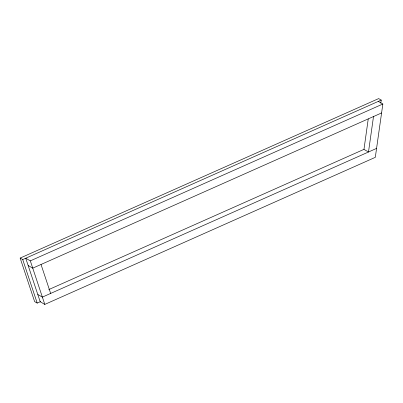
<?xml version="1.0" encoding="UTF-8"?>
<svg xmlns="http://www.w3.org/2000/svg" width="403" height="403" viewBox="0 0 403 403"><rect width="100%" height="100%" fill="white"/><g stroke="black" fill="none" stroke-linecap="round" stroke-linejoin="round"><path stroke-width="0.6" d="M48.718 289.601L363.969 149.362L368.251 118.895M373.505 116.548L368.488 152.002L363.939 149.377M380.8 103.183L381.238 100.085L378.659 98.594L20.15 258.071L34.628 301.605L37.207 303.091L40.658 301.56M378.301 101.39L382.85 104.014L375.309 157.336L44.798 304.406L40.209 301.756L25.732 258.222L30.321 260.872L44.798 304.406M20.15 258.071L22.729 259.557L381.238 100.085M30.321 260.872L382.85 104.014M381.586 112.951L32.744 268.161L28.16 265.517M376.573 148.405L42.37 297.112L37.786 294.467M41.025 264.479L50.652 293.429M22.729 259.557L37.207 303.091"/></g></svg>
